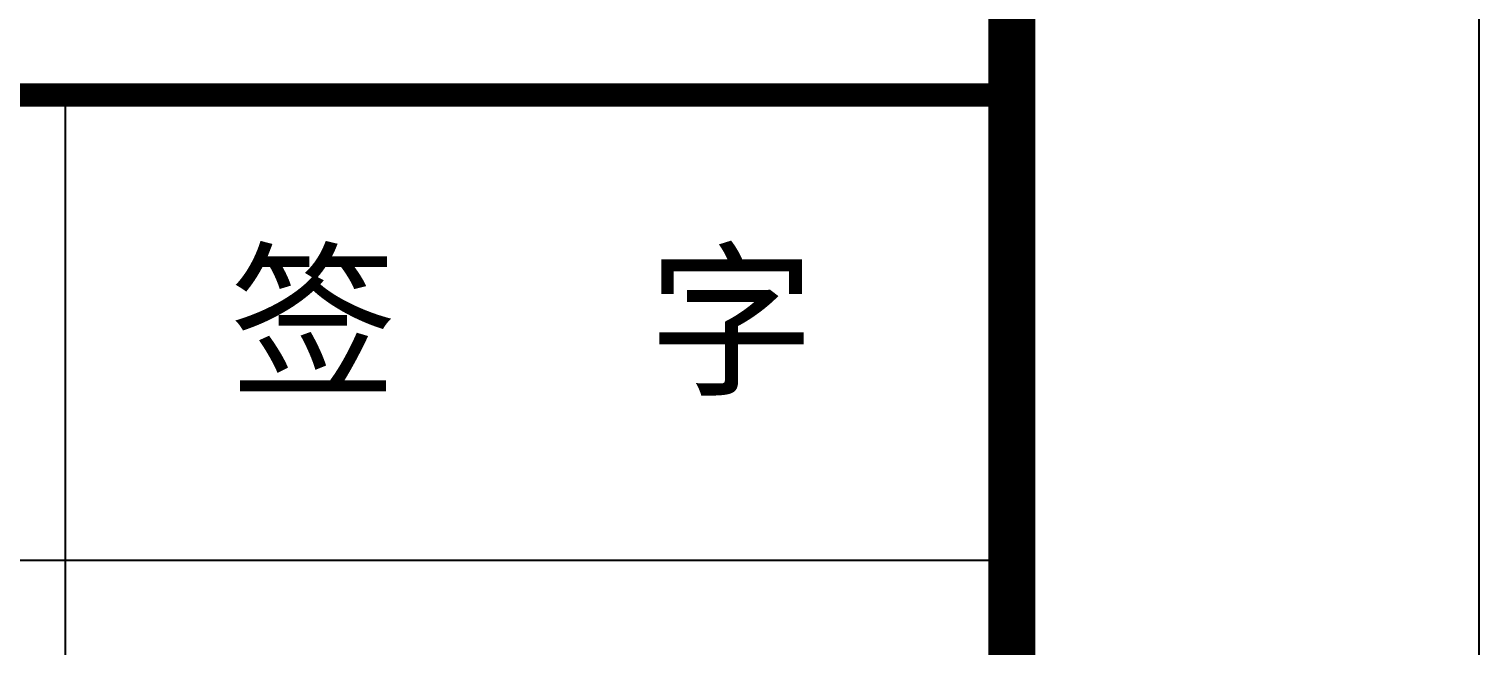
# Model space of a CAD drawing. Extents: x 32461 to 372567, y -698896 to 182569.
# Drawn here: x 181068 to 185723, y -244663 to -242684 of the extents above; entities that cross this region are included whole.
import ezdxf

# ---------------------------------------------------------------- set-up
doc = ezdxf.new("R2010")
doc.units = 0
doc.header["$LTSCALE"] = 1000
doc.header["$MEASUREMENT"] = 0
doc.layers.add('PUB_TITLE', color=4, linetype='CONTINUOUS')
doc.layers.add('图框', color=4, linetype='CONTINUOUS')
doc.styles.add('STYLE-黑体', font='simhei.ttf')

msp = doc.modelspace()

# ---------------------------------------------------------------- linework, layer by layer
at = {"layer": 'PUB_TITLE'}
msp.add_lwpolyline([(74273.1, -291269.7), (185723.1, -291269.7), (185723.1, -228269.7), (74273.1, -228269.7)], close=True, dxfattribs=at)
at = {"layer": 'PUB_TITLE', "const_width": 150}
msp.add_lwpolyline([(78023.1, -289769.7), (184223.1, -289769.7), (184223.1, -229769.7), (78023.1, -229769.7)], close=True, dxfattribs=at)
at = {"layer": '图框', "color": 0}
msp.add_line((175209.2, -244390.8), (184223.1, -244390.8), dxfattribs=at)
msp.add_line((175209.2, -244390.8), (184223.1, -244390.8), dxfattribs=at)
at = {"layer": '图框', "color": 4, "const_width": 147.9}
msp.add_lwpolyline([(175209.2, -229769.7), (184223.1, -229769.7), (184223.1, -289769.7), (175209.2, -289769.7)], close=True, dxfattribs=at)
at = {"layer": '图框', "color": 0, "const_width": 75}
msp.add_lwpolyline([(175209.2, -242896.8), (184223.1, -242896.8), (184223.1, -258135.6), (175209.2, -258135.6)], close=True, dxfattribs=at)
at = {"layer": '图框', "color": 0}
for points in [[(181185.2, -244390.8), (181185.2, -242896.8)], [(181185.2, -253056), (181185.2, -244390.8)]]:
    msp.add_lwpolyline(points, dxfattribs=at)

# ---------------------------------------------------------------- texts
at = {"layer": '图框', "color": 0, "style": 'STYLE-黑体'}
msp.add_text('签   字', height=394.42, dxfattribs=at).set_placement((181711.5, -243819.6))

doc.saveas('drawing.dxf')
